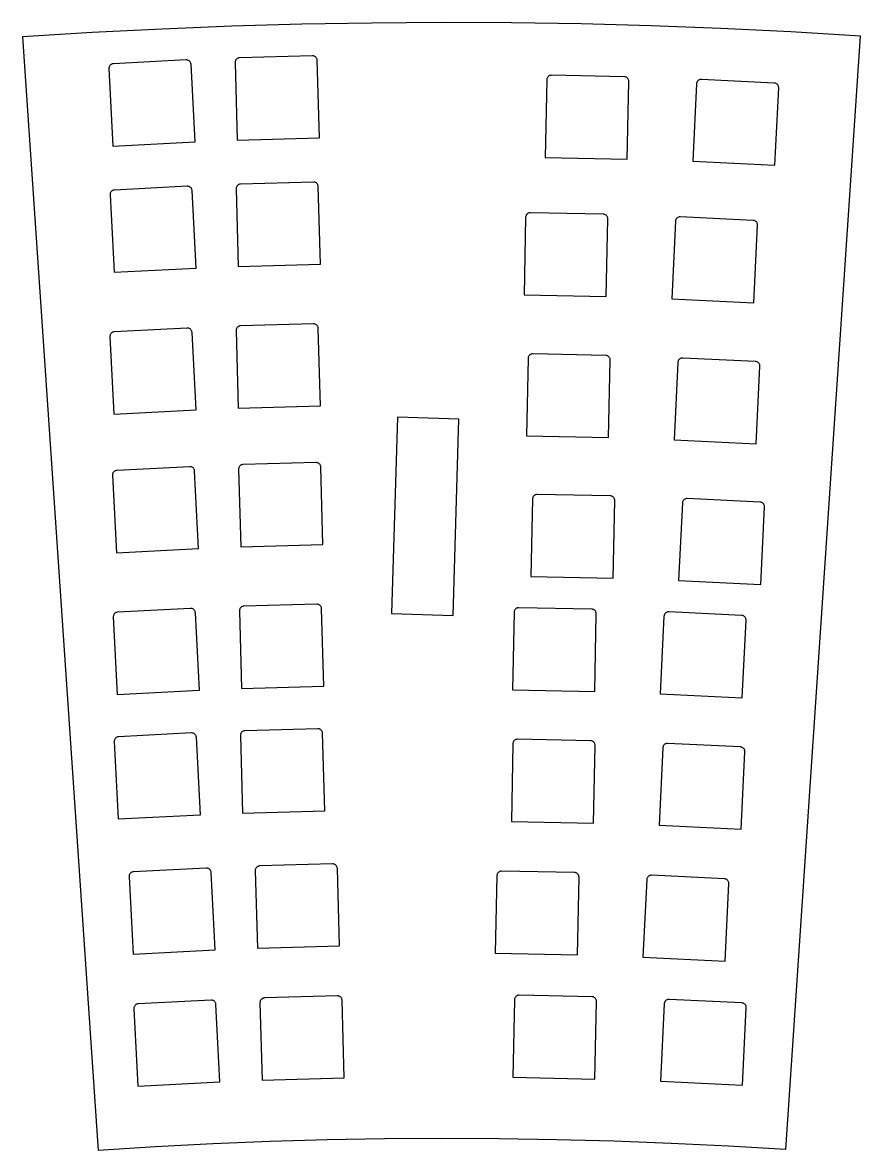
# Model space of a CAD drawing. Extents: x -27280 to 27280, y -16671 to 16671.
# Drawn here: x 19849 to 20338, y -8079 to -7420 of the extents above; entities that cross this region are included whole.
import ezdxf

# ---------------------------------------------------------------- set-up
doc = ezdxf.new("R2010")
doc.units = 0
doc.header["$MEASUREMENT"] = 0
doc.layers.get('0').update_dxf_attribs({"linetype": 'CONTINUOUS'})

msp = doc.modelspace()

# ---------------------------------------------------------------- linework, layer by layer
for p, q in [((19930.4, -7423.46), (19889.65, -7425.55)), ((19971.17, -7421.83), (19930.4, -7423.46)), ((20011.96, -7420.65), (19971.17, -7421.83)), ((20052.77, -7419.93), (20011.96, -7420.65)), ((20093.57, -7419.66), (20052.77, -7419.93)), ((20134.38, -7419.84), (20093.57, -7419.66)), ((20175.18, -7420.48), (20134.38, -7419.84)), ((20215.97, -7421.58), (20175.18, -7420.48)), ((20256.75, -7423.13), (20215.97, -7421.58)), ((20297.51, -7425.13), (20256.75, -7423.13)), ((20338.24, -7427.59), (20297.51, -7425.13)), ((19889.65, -7425.55), (19848.92, -7428.09)), ((19848.92, -7428.09), (19893.12, -8078.52)), ((20294.61, -8078.05), (20338.24, -7427.59)), ((19899.85, -7444.88), (19899.67, -7445.18)), ((19900.07, -7444.61), (19899.85, -7444.88)), ((19900.32, -7444.36), (19900.07, -7444.61)), ((19900.6, -7444.15), (19900.32, -7444.36)), ((19900.91, -7443.98), (19900.6, -7444.15)), ((19901.24, -7443.85), (19900.91, -7443.98)), ((19901.58, -7443.76), (19901.24, -7443.85)), ((19901.93, -7443.72), (19901.58, -7443.76)), ((19944.49, -7441.52), (19901.93, -7443.72)), ((19944.84, -7441.52), (19944.49, -7441.52)), ((19945.19, -7441.57), (19944.84, -7441.52)), ((19945.53, -7441.67), (19945.19, -7441.57)), ((19945.85, -7441.81), (19945.53, -7441.67)), ((19946.15, -7441.99), (19945.85, -7441.81)), ((19946.43, -7442.21), (19946.15, -7441.99)), ((19946.68, -7442.46), (19946.43, -7442.21)), ((19946.89, -7442.74), (19946.68, -7442.46)), ((19947.06, -7443.05), (19946.89, -7442.74)), ((19947.19, -7443.37), (19947.06, -7443.05)), ((19947.27, -7443.72), (19947.19, -7443.37)), ((19947.32, -7444.06), (19947.27, -7443.72)), ((19949.66, -7489.32), (19947.32, -7444.06)), ((19973.04, -7442.69), (19973.03, -7443.04)), ((19973.03, -7443.04), (19974.29, -7488.34)), ((19973.1, -7442.34), (19973.04, -7442.69)), ((19973.21, -7442.01), (19973.1, -7442.34)), ((19973.35, -7441.69), (19973.21, -7442.01)), ((19973.54, -7441.39), (19973.35, -7441.69)), ((19973.77, -7441.12), (19973.54, -7441.39)), ((19974.02, -7440.88), (19973.77, -7441.12)), ((19974.31, -7440.68), (19974.02, -7440.88)), ((19974.62, -7440.51), (19974.31, -7440.68)), ((19974.95, -7440.39), (19974.62, -7440.51)), ((19975.29, -7440.31), (19974.95, -7440.39)), ((19975.64, -7440.28), (19975.29, -7440.31)), ((20018.25, -7439.09), (19975.64, -7440.28)), ((20018.6, -7439.11), (20018.25, -7439.09)), ((20018.95, -7439.17), (20018.6, -7439.11)), ((20019.28, -7439.27), (20018.95, -7439.17)), ((20019.6, -7439.42), (20019.28, -7439.27)), ((20019.9, -7439.6), (20019.6, -7439.42)), ((20020.17, -7439.83), (20019.9, -7439.6)), ((20020.41, -7440.09), (20020.17, -7439.83)), ((20020.61, -7440.37), (20020.41, -7440.09)), ((20020.78, -7440.68), (20020.61, -7440.37)), ((20020.9, -7441.01), (20020.78, -7440.68)), ((20020.98, -7441.36), (20020.9, -7441.01)), ((20021.01, -7441.71), (20020.98, -7441.36)), ((20022.27, -7487), (20021.01, -7441.71)), ((19899.43, -7445.84), (19899.38, -7446.19)), ((19899.38, -7446.19), (19899.38, -7446.54)), ((19899.38, -7446.54), (19901.72, -7491.79)), ((19899.53, -7445.51), (19899.43, -7445.84)), ((19899.67, -7445.18), (19899.53, -7445.51)), ((20155.61, -7451.49), (20155.41, -7451.77)), ((20155.85, -7451.23), (20155.61, -7451.49)), ((20156.12, -7451), (20155.85, -7451.23)), ((20156.42, -7450.81), (20156.12, -7451)), ((20156.73, -7450.66), (20156.42, -7450.81)), ((20157.07, -7450.56), (20156.73, -7450.66)), ((20157.42, -7450.49), (20157.07, -7450.56)), ((20157.77, -7450.48), (20157.42, -7450.49)), ((20200.38, -7451.34), (20157.77, -7450.48)), ((20200.73, -7451.37), (20200.38, -7451.34)), ((20201.07, -7451.45), (20200.73, -7451.37)), ((20201.4, -7451.57), (20201.07, -7451.45)), ((20201.72, -7451.73), (20201.4, -7451.57)), ((20202.01, -7451.93), (20201.72, -7451.73)), ((20155.02, -7453.11), (20154.11, -7498.41)), ((20155.05, -7452.76), (20155.02, -7453.11)), ((20155.13, -7452.42), (20155.05, -7452.76)), ((20155.25, -7452.09), (20155.13, -7452.42)), ((20155.41, -7451.77), (20155.25, -7452.09)), ((20202.27, -7452.17), (20202.01, -7451.93)), ((20202.1, -7499.39), (20203.01, -7454.08)), ((20202.49, -7452.44), (20202.27, -7452.17)), ((20202.68, -7452.73), (20202.49, -7452.44)), ((20202.83, -7453.05), (20202.68, -7452.73)), ((20202.94, -7453.39), (20202.83, -7453.05)), ((20203, -7453.73), (20202.94, -7453.39)), ((20203.01, -7454.08), (20203, -7453.73)), ((20242.55, -7455.45), (20240.34, -7500.7)), ((20242.59, -7455.1), (20242.55, -7455.45)), ((20242.67, -7454.76), (20242.59, -7455.1)), ((20242.8, -7454.43), (20242.67, -7454.76)), ((20242.97, -7454.12), (20242.8, -7454.43)), ((20243.18, -7453.84), (20242.97, -7454.12)), ((20243.42, -7453.59), (20243.18, -7453.84)), ((20243.7, -7453.37), (20243.42, -7453.59)), ((20244, -7453.19), (20243.7, -7453.37)), ((20244.32, -7453.05), (20244, -7453.19)), ((20244.66, -7452.95), (20244.32, -7453.05)), ((20245.01, -7452.9), (20244.66, -7452.95)), ((20245.36, -7452.89), (20245.01, -7452.9)), ((20287.93, -7454.97), (20245.36, -7452.89)), ((20288.28, -7455.01), (20287.93, -7454.97)), ((20288.62, -7455.09), (20288.28, -7455.01)), ((20288.28, -7503.04), (20290.49, -7457.78)), ((20288.95, -7455.22), (20288.62, -7455.09)), ((20289.26, -7455.39), (20288.95, -7455.22)), ((20289.54, -7455.6), (20289.26, -7455.39)), ((20289.79, -7455.85), (20289.54, -7455.6)), ((20290.01, -7456.12), (20289.79, -7455.85)), ((20290.19, -7456.42), (20290.01, -7456.12)), ((20290.33, -7456.74), (20290.19, -7456.42)), ((20290.43, -7457.08), (20290.33, -7456.74)), ((20290.48, -7457.43), (20290.43, -7457.08)), ((20290.49, -7457.78), (20290.48, -7457.43)), ((19901.72, -7491.79), (19949.66, -7489.32)), ((19974.29, -7488.34), (20022.27, -7487)), ((20154.11, -7498.41), (20202.1, -7499.39)), ((20240.34, -7500.7), (20288.28, -7503.04)), ((19901.85, -7517.61), (19901.52, -7517.74)), ((19902.19, -7517.52), (19901.85, -7517.61)), ((19902.54, -7517.48), (19902.19, -7517.52)), ((19945.1, -7515.28), (19902.54, -7517.48)), ((19945.46, -7515.29), (19945.1, -7515.28)), ((19945.8, -7515.34), (19945.46, -7515.29)), ((19946.14, -7515.43), (19945.8, -7515.34)), ((19946.47, -7515.57), (19946.14, -7515.43)), ((19946.77, -7515.75), (19946.47, -7515.57)), ((19947.04, -7515.97), (19946.77, -7515.75)), ((19947.29, -7516.22), (19947.04, -7515.97)), ((19947.5, -7516.5), (19947.29, -7516.22)), ((19947.67, -7516.81), (19947.5, -7516.5)), ((19947.8, -7517.14), (19947.67, -7516.81)), ((19947.89, -7517.48), (19947.8, -7517.14)), ((19947.93, -7517.83), (19947.89, -7517.48)), ((19973.66, -7516.45), (19973.64, -7516.8)), ((19973.64, -7516.8), (19974.9, -7562.1)), ((19973.72, -7516.11), (19973.66, -7516.45)), ((19973.82, -7515.77), (19973.72, -7516.11)), ((19973.97, -7515.45), (19973.82, -7515.77)), ((19974.15, -7515.15), (19973.97, -7515.45)), ((19974.38, -7514.88), (19974.15, -7515.15)), ((19974.64, -7514.64), (19974.38, -7514.88)), ((19974.92, -7514.44), (19974.64, -7514.64)), ((19975.24, -7514.28), (19974.92, -7514.44)), ((19975.57, -7514.15), (19975.24, -7514.28)), ((19975.91, -7514.07), (19975.57, -7514.15)), ((19976.26, -7514.04), (19975.91, -7514.07)), ((20018.86, -7512.86), (19976.26, -7514.04)), ((20019.22, -7512.87), (20018.86, -7512.86)), ((20019.56, -7512.93), (20019.22, -7512.87)), ((20019.9, -7513.03), (20019.56, -7512.93)), ((20020.22, -7513.18), (20019.9, -7513.03)), ((20020.52, -7513.37), (20020.22, -7513.18)), ((20020.79, -7513.59), (20020.52, -7513.37)), ((20021.03, -7513.85), (20020.79, -7513.59)), ((20021.23, -7514.14), (20021.03, -7513.85)), ((20021.39, -7514.45), (20021.23, -7514.14)), ((20021.52, -7514.78), (20021.39, -7514.45)), ((20021.59, -7515.12), (20021.52, -7514.78)), ((20021.63, -7515.47), (20021.59, -7515.12)), ((20022.89, -7560.76), (20021.63, -7515.47)), ((19900, -7519.96), (19899.99, -7520.31)), ((19899.99, -7520.31), (19902.33, -7565.56)), ((19900.05, -7519.61), (19900, -7519.96)), ((19900.14, -7519.27), (19900.05, -7519.61)), ((19900.28, -7518.95), (19900.14, -7519.27)), ((19900.46, -7518.64), (19900.28, -7518.95)), ((19900.68, -7518.37), (19900.46, -7518.64)), ((19900.93, -7518.12), (19900.68, -7518.37)), ((19901.22, -7517.91), (19900.93, -7518.12)), ((19901.52, -7517.74), (19901.22, -7517.91)), ((19950.27, -7563.08), (19947.93, -7517.83)), ((20144.76, -7530.83), (20144.42, -7530.93)), ((20145.1, -7530.76), (20144.76, -7530.83)), ((20145.46, -7530.75), (20145.1, -7530.76)), ((20188.07, -7531.61), (20145.46, -7530.75)), ((20142.71, -7533.38), (20141.79, -7578.68)), ((20142.74, -7533.03), (20142.71, -7533.38)), ((20142.82, -7532.69), (20142.74, -7533.03)), ((20142.94, -7532.36), (20142.82, -7532.69)), ((20143.1, -7532.05), (20142.94, -7532.36)), ((20143.3, -7531.76), (20143.1, -7532.05)), ((20143.54, -7531.5), (20143.3, -7531.76)), ((20143.81, -7531.27), (20143.54, -7531.5)), ((20144.1, -7531.08), (20143.81, -7531.27)), ((20144.42, -7530.93), (20144.1, -7531.08)), ((20188.42, -7531.64), (20188.07, -7531.61)), ((20188.76, -7531.72), (20188.42, -7531.64)), ((20189.09, -7531.84), (20188.76, -7531.72)), ((20189.41, -7532), (20189.09, -7531.84)), ((20189.69, -7532.2), (20189.41, -7532)), ((20189.95, -7532.44), (20189.69, -7532.2)), ((20189.78, -7579.66), (20190.7, -7534.36)), ((20190.18, -7532.71), (20189.95, -7532.44)), ((20190.37, -7533), (20190.18, -7532.71)), ((20190.52, -7533.32), (20190.37, -7533)), ((20190.63, -7533.66), (20190.52, -7533.32)), ((20190.69, -7534), (20190.63, -7533.66)), ((20190.7, -7534.36), (20190.69, -7534)), ((20230.23, -7535.72), (20228.03, -7580.97)), ((20230.27, -7535.37), (20230.23, -7535.72)), ((20230.36, -7535.03), (20230.27, -7535.37)), ((20230.49, -7534.7), (20230.36, -7535.03)), ((20230.66, -7534.39), (20230.49, -7534.7)), ((20230.87, -7534.11), (20230.66, -7534.39)), ((20231.11, -7533.86), (20230.87, -7534.11)), ((20231.39, -7533.64), (20231.11, -7533.86)), ((20231.69, -7533.46), (20231.39, -7533.64)), ((20232.01, -7533.32), (20231.69, -7533.46)), ((20232.35, -7533.22), (20232.01, -7533.32)), ((20232.7, -7533.17), (20232.35, -7533.22)), ((20233.05, -7533.16), (20232.7, -7533.17)), ((20275.62, -7535.24), (20233.05, -7533.16)), ((20275.97, -7535.28), (20275.62, -7535.24)), ((20276.31, -7535.36), (20275.97, -7535.28)), ((20276.64, -7535.49), (20276.31, -7535.36)), ((20276.95, -7535.66), (20276.64, -7535.49)), ((20277.23, -7535.87), (20276.95, -7535.66)), ((20277.48, -7536.12), (20277.23, -7535.87)), ((20277.7, -7536.39), (20277.48, -7536.12)), ((20277.88, -7536.69), (20277.7, -7536.39)), ((20278.02, -7537.02), (20277.88, -7536.69)), ((20278.12, -7537.35), (20278.02, -7537.02)), ((20278.17, -7537.7), (20278.12, -7537.35)), ((20275.97, -7583.31), (20278.18, -7538.05)), ((20278.18, -7538.05), (20278.17, -7537.7)), ((19902.33, -7565.56), (19950.27, -7563.08)), ((19974.9, -7562.1), (20022.89, -7560.76)), ((20141.79, -7578.68), (20189.78, -7579.66)), ((20228.03, -7580.97), (20275.97, -7583.31)), ((20018.82, -7595.69), (19976.21, -7596.88)), ((20019.17, -7595.71), (20018.82, -7595.69)), ((20019.52, -7595.77), (20019.17, -7595.71)), ((20019.85, -7595.87), (20019.52, -7595.77)), ((20020.17, -7596.02), (20019.85, -7595.87)), ((20020.47, -7596.2), (20020.17, -7596.02)), ((20020.74, -7596.43), (20020.47, -7596.2)), ((20020.98, -7596.69), (20020.74, -7596.43)), ((20021.18, -7596.97), (20020.98, -7596.69)), ((19900, -7602.44), (19899.95, -7602.79)), ((19899.95, -7602.79), (19899.95, -7603.14)), ((19899.95, -7603.14), (19902.29, -7648.39)), ((19900.1, -7602.11), (19900, -7602.44)), ((19900.24, -7601.78), (19900.1, -7602.11)), ((19900.42, -7601.48), (19900.24, -7601.78)), ((19900.63, -7601.2), (19900.42, -7601.48)), ((19900.89, -7600.96), (19900.63, -7601.2)), ((19901.17, -7600.75), (19900.89, -7600.96)), ((19901.48, -7600.58), (19901.17, -7600.75)), ((19901.8, -7600.45), (19901.48, -7600.58)), ((19902.14, -7600.36), (19901.8, -7600.45)), ((19902.49, -7600.32), (19902.14, -7600.36)), ((19945.06, -7598.12), (19902.49, -7600.32)), ((19945.41, -7598.12), (19945.06, -7598.12)), ((19945.76, -7598.17), (19945.41, -7598.12)), ((19946.1, -7598.27), (19945.76, -7598.17)), ((19946.42, -7598.41), (19946.1, -7598.27)), ((19946.72, -7598.59), (19946.42, -7598.41)), ((19947, -7598.81), (19946.72, -7598.59)), ((19947.24, -7599.06), (19947, -7598.81)), ((19947.45, -7599.34), (19947.24, -7599.06)), ((19947.62, -7599.65), (19947.45, -7599.34)), ((19947.75, -7599.97), (19947.62, -7599.65)), ((19947.84, -7600.32), (19947.75, -7599.97)), ((19947.88, -7600.66), (19947.84, -7600.32)), ((19950.22, -7645.91), (19947.88, -7600.66)), ((19973.61, -7599.29), (19973.6, -7599.64)), ((19973.6, -7599.64), (19974.86, -7644.93)), ((19973.67, -7598.94), (19973.61, -7599.29)), ((19973.77, -7598.61), (19973.67, -7598.94)), ((19973.92, -7598.29), (19973.77, -7598.61)), ((19974.11, -7597.99), (19973.92, -7598.29)), ((19974.33, -7597.72), (19974.11, -7597.99)), ((19974.59, -7597.48), (19974.33, -7597.72)), ((19974.88, -7597.28), (19974.59, -7597.48)), ((19975.19, -7597.11), (19974.88, -7597.28)), ((19975.52, -7596.99), (19975.19, -7597.11)), ((19975.86, -7596.91), (19975.52, -7596.99)), ((19976.21, -7596.88), (19975.86, -7596.91)), ((20021.35, -7597.28), (20021.18, -7596.97)), ((20021.47, -7597.61), (20021.35, -7597.28)), ((20021.55, -7597.96), (20021.47, -7597.61)), ((20021.58, -7598.31), (20021.55, -7597.96)), ((20022.84, -7643.6), (20021.58, -7598.31)), ((20144.12, -7615.85), (20143.2, -7661.15)), ((20144.15, -7615.5), (20144.12, -7615.85)), ((20144.22, -7615.15), (20144.15, -7615.5)), ((20144.34, -7614.82), (20144.22, -7615.15)), ((20144.5, -7614.51), (20144.34, -7614.82)), ((20144.71, -7614.22), (20144.5, -7614.51)), ((20144.94, -7613.96), (20144.71, -7614.22)), ((20145.21, -7613.74), (20144.94, -7613.96)), ((20145.51, -7613.55), (20145.21, -7613.74)), ((20145.83, -7613.4), (20145.51, -7613.55)), ((20146.16, -7613.29), (20145.83, -7613.4)), ((20146.51, -7613.23), (20146.16, -7613.29)), ((20146.86, -7613.21), (20146.51, -7613.23)), ((20189.47, -7614.08), (20146.86, -7613.21)), ((20189.82, -7614.11), (20189.47, -7614.08)), ((20190.17, -7614.18), (20189.82, -7614.11)), ((20190.5, -7614.3), (20190.17, -7614.18)), ((20190.81, -7614.46), (20190.5, -7614.3)), ((20191.1, -7614.67), (20190.81, -7614.46)), ((20191.36, -7614.9), (20191.1, -7614.67)), ((20191.58, -7615.17), (20191.36, -7614.9)), ((20191.77, -7615.47), (20191.58, -7615.17)), ((20191.92, -7615.79), (20191.77, -7615.47)), ((20192.03, -7616.12), (20191.92, -7615.79)), ((20192.09, -7616.47), (20192.03, -7616.12)), ((20192.11, -7616.82), (20192.09, -7616.47)), ((20232.52, -7616.32), (20232.27, -7616.57)), ((20232.79, -7616.1), (20232.52, -7616.32)), ((20233.09, -7615.92), (20232.79, -7616.1)), ((20233.42, -7615.78), (20233.09, -7615.92)), ((20233.76, -7615.69), (20233.42, -7615.78)), ((20234.1, -7615.63), (20233.76, -7615.69)), ((20234.46, -7615.63), (20234.1, -7615.63)), ((20277.03, -7617.7), (20234.46, -7615.63)), ((20191.19, -7662.12), (20192.11, -7616.82)), ((20231.64, -7618.18), (20229.43, -7663.44)), ((20231.68, -7617.83), (20231.64, -7618.18)), ((20231.76, -7617.49), (20231.68, -7617.83)), ((20231.89, -7617.17), (20231.76, -7617.49)), ((20232.06, -7616.86), (20231.89, -7617.17)), ((20232.27, -7616.57), (20232.06, -7616.86)), ((20277.38, -7617.74), (20277.03, -7617.7)), ((20277.72, -7617.83), (20277.38, -7617.74)), ((20277.38, -7665.78), (20279.58, -7620.52)), ((20278.04, -7617.96), (20277.72, -7617.83)), ((20278.35, -7618.13), (20278.04, -7617.96)), ((20278.63, -7618.34), (20278.35, -7618.13)), ((20278.89, -7618.58), (20278.63, -7618.34)), ((20279.11, -7618.86), (20278.89, -7618.58)), ((20279.29, -7619.16), (20279.11, -7618.86)), ((20279.43, -7619.48), (20279.29, -7619.16)), ((20279.52, -7619.82), (20279.43, -7619.48)), ((20279.58, -7620.17), (20279.52, -7619.82)), ((20279.58, -7620.52), (20279.58, -7620.17)), ((19902.29, -7648.39), (19950.22, -7645.91)), ((19974.86, -7644.93), (20022.84, -7643.6)), ((20067.79, -7650.16), (20064.31, -7764.88)), ((20103.77, -7651.25), (20067.79, -7650.16)), ((20100.3, -7765.97), (20103.77, -7651.25)), ((20143.2, -7661.15), (20191.19, -7662.12)), ((20229.43, -7663.44), (20277.38, -7665.78)), ((19902.13, -7682.2), (19901.91, -7682.48)), ((19902.38, -7681.96), (19902.13, -7682.2)), ((19902.66, -7681.75), (19902.38, -7681.96)), ((19902.97, -7681.58), (19902.66, -7681.75)), ((19903.29, -7681.45), (19902.97, -7681.58)), ((19903.63, -7681.36), (19903.29, -7681.45)), ((19903.98, -7681.32), (19903.63, -7681.36)), ((19946.55, -7679.12), (19903.98, -7681.32)), ((19946.9, -7679.12), (19946.55, -7679.12)), ((19947.25, -7679.17), (19946.9, -7679.12)), ((19947.59, -7679.27), (19947.25, -7679.17)), ((19947.91, -7679.41), (19947.59, -7679.27)), ((19948.21, -7679.59), (19947.91, -7679.41)), ((19948.49, -7679.81), (19948.21, -7679.59)), ((19948.73, -7680.06), (19948.49, -7679.81)), ((19948.94, -7680.34), (19948.73, -7680.06)), ((19949.12, -7680.65), (19948.94, -7680.34)), ((19949.25, -7680.97), (19949.12, -7680.65)), ((19949.33, -7681.31), (19949.25, -7680.97)), ((19949.37, -7681.66), (19949.33, -7681.31)), ((19951.71, -7726.91), (19949.37, -7681.66)), ((19975.1, -7680.29), (19975.09, -7680.64)), ((19975.09, -7680.64), (19976.35, -7725.93)), ((19975.16, -7679.94), (19975.1, -7680.29)), ((19975.26, -7679.61), (19975.16, -7679.94)), ((19975.41, -7679.29), (19975.26, -7679.61)), ((19975.6, -7678.99), (19975.41, -7679.29)), ((19975.82, -7678.72), (19975.6, -7678.99)), ((19976.08, -7678.48), (19975.82, -7678.72)), ((19976.37, -7678.28), (19976.08, -7678.48)), ((19976.68, -7678.11), (19976.37, -7678.28)), ((19977.01, -7677.99), (19976.68, -7678.11)), ((19977.35, -7677.91), (19977.01, -7677.99)), ((19977.7, -7677.88), (19977.35, -7677.91)), ((20020.31, -7676.69), (19977.7, -7677.88)), ((20020.66, -7676.71), (20020.31, -7676.69)), ((20021.01, -7676.77), (20020.66, -7676.71)), ((20021.34, -7676.87), (20021.01, -7676.77)), ((20021.66, -7677.02), (20021.34, -7676.87)), ((20021.96, -7677.2), (20021.66, -7677.02)), ((20022.23, -7677.43), (20021.96, -7677.2)), ((20022.47, -7677.69), (20022.23, -7677.43)), ((20022.67, -7677.97), (20022.47, -7677.69)), ((20022.84, -7678.28), (20022.67, -7677.97)), ((20022.96, -7678.61), (20022.84, -7678.28)), ((20023.04, -7678.96), (20022.96, -7678.61)), ((20023.07, -7679.31), (20023.04, -7678.96)), ((20024.33, -7724.6), (20023.07, -7679.31)), ((19901.49, -7683.44), (19901.44, -7683.79)), ((19901.44, -7683.79), (19901.44, -7684.14)), ((19901.44, -7684.14), (19903.78, -7729.39)), ((19901.59, -7683.11), (19901.49, -7683.44)), ((19901.73, -7682.78), (19901.59, -7683.11)), ((19901.91, -7682.48), (19901.73, -7682.78)), ((20148.45, -7695.49), (20148.13, -7695.64)), ((20148.78, -7695.39), (20148.45, -7695.49)), ((20149.13, -7695.32), (20148.78, -7695.39)), ((20149.48, -7695.31), (20149.13, -7695.32)), ((20192.09, -7696.17), (20149.48, -7695.31)), ((20146.74, -7697.94), (20145.82, -7743.24)), ((20146.77, -7697.59), (20146.74, -7697.94)), ((20146.84, -7697.25), (20146.77, -7697.59)), ((20146.96, -7696.92), (20146.84, -7697.25)), ((20147.13, -7696.61), (20146.96, -7696.92)), ((20147.33, -7696.32), (20147.13, -7696.61)), ((20147.56, -7696.06), (20147.33, -7696.32)), ((20147.83, -7695.83), (20147.56, -7696.06)), ((20148.13, -7695.64), (20147.83, -7695.83)), ((20192.45, -7696.2), (20192.09, -7696.17)), ((20192.79, -7696.28), (20192.45, -7696.2)), ((20193.12, -7696.4), (20192.79, -7696.28)), ((20193.43, -7696.56), (20193.12, -7696.4)), ((20193.72, -7696.76), (20193.43, -7696.56)), ((20193.98, -7697), (20193.72, -7696.76)), ((20193.81, -7744.22), (20194.73, -7698.92)), ((20194.21, -7697.27), (20193.98, -7697)), ((20194.4, -7697.56), (20194.21, -7697.27)), ((20194.55, -7697.88), (20194.4, -7697.56)), ((20194.65, -7698.22), (20194.55, -7697.88)), ((20194.71, -7698.56), (20194.65, -7698.22)), ((20194.73, -7698.92), (20194.71, -7698.56)), ((20234.26, -7700.28), (20232.06, -7745.54)), ((20234.3, -7699.93), (20234.26, -7700.28)), ((20234.39, -7699.59), (20234.3, -7699.93)), ((20234.51, -7699.26), (20234.39, -7699.59)), ((20234.69, -7698.95), (20234.51, -7699.26)), ((20234.9, -7698.67), (20234.69, -7698.95)), ((20235.14, -7698.42), (20234.9, -7698.67)), ((20235.42, -7698.2), (20235.14, -7698.42)), ((20235.72, -7698.02), (20235.42, -7698.2)), ((20236.04, -7697.88), (20235.72, -7698.02)), ((20236.38, -7697.78), (20236.04, -7697.88)), ((20236.73, -7697.73), (20236.38, -7697.78)), ((20237.08, -7697.72), (20236.73, -7697.73)), ((20279.65, -7699.8), (20237.08, -7697.72)), ((20280, -7699.84), (20279.65, -7699.8)), ((20280.34, -7699.92), (20280, -7699.84)), ((20280.67, -7700.05), (20280.34, -7699.92)), ((20280.97, -7700.22), (20280.67, -7700.05)), ((20281.26, -7700.43), (20280.97, -7700.22)), ((20281.51, -7700.68), (20281.26, -7700.43)), ((20281.73, -7700.95), (20281.51, -7700.68)), ((20281.91, -7701.25), (20281.73, -7700.95)), ((20282.05, -7701.58), (20281.91, -7701.25)), ((20282.15, -7701.91), (20282.05, -7701.58)), ((20282.2, -7702.26), (20282.15, -7701.91)), ((20280, -7747.87), (20282.2, -7702.61)), ((20282.2, -7702.61), (20282.2, -7702.26)), ((19903.78, -7729.39), (19951.71, -7726.91)), ((19976.35, -7725.93), (20024.33, -7724.6)), ((20145.82, -7743.24), (20193.81, -7744.22)), ((20232.06, -7745.54), (20280, -7747.87)), ((19976.53, -7761.23), (19976.27, -7761.47)), ((19976.82, -7761.02), (19976.53, -7761.23)), ((19977.13, -7760.86), (19976.82, -7761.02)), ((19977.46, -7760.74), (19977.13, -7760.86)), ((19977.8, -7760.66), (19977.46, -7760.74)), ((19978.15, -7760.63), (19977.8, -7760.66)), ((20020.76, -7759.44), (19978.15, -7760.63)), ((20021.11, -7759.45), (20020.76, -7759.44)), ((20021.46, -7759.51), (20021.11, -7759.45)), ((20021.79, -7759.62), (20021.46, -7759.51)), ((20022.11, -7759.76), (20021.79, -7759.62)), ((20022.41, -7759.95), (20022.11, -7759.76)), ((20022.68, -7760.18), (20022.41, -7759.95)), ((20022.92, -7760.43), (20022.68, -7760.18)), ((20023.12, -7760.72), (20022.92, -7760.43)), ((20023.29, -7761.03), (20023.12, -7760.72)), ((20023.41, -7761.36), (20023.29, -7761.03)), ((20023.49, -7761.7), (20023.41, -7761.36)), ((19901.94, -7766.19), (19901.89, -7766.54)), ((19901.89, -7766.54), (19901.89, -7766.89)), ((19901.89, -7766.89), (19904.23, -7812.14)), ((19902.04, -7765.85), (19901.94, -7766.19)), ((19902.18, -7765.53), (19902.04, -7765.85)), ((19902.36, -7765.23), (19902.18, -7765.53)), ((19902.58, -7764.95), (19902.36, -7765.23)), ((19902.83, -7764.71), (19902.58, -7764.95)), ((19903.11, -7764.5), (19902.83, -7764.71)), ((19903.42, -7764.33), (19903.11, -7764.5)), ((19903.74, -7764.2), (19903.42, -7764.33)), ((19904.09, -7764.11), (19903.74, -7764.2)), ((19904.43, -7764.07), (19904.09, -7764.11)), ((19947, -7761.87), (19904.43, -7764.07)), ((19947.35, -7761.87), (19947, -7761.87)), ((19947.7, -7761.92), (19947.35, -7761.87)), ((19948.04, -7762.02), (19947.7, -7761.92)), ((19948.36, -7762.16), (19948.04, -7762.02)), ((19948.66, -7762.34), (19948.36, -7762.16)), ((19948.94, -7762.55), (19948.66, -7762.34)), ((19949.18, -7762.81), (19948.94, -7762.55)), ((19949.39, -7763.09), (19949.18, -7762.81)), ((19949.57, -7763.4), (19949.39, -7763.09)), ((19949.7, -7763.72), (19949.57, -7763.4)), ((19949.78, -7764.06), (19949.7, -7763.72)), ((19949.82, -7764.41), (19949.78, -7764.06)), ((19952.16, -7809.66), (19949.82, -7764.41)), ((19975.55, -7763.04), (19975.54, -7763.39)), ((19975.54, -7763.39), (19976.8, -7808.68)), ((19975.61, -7762.69), (19975.55, -7763.04)), ((19975.72, -7762.36), (19975.61, -7762.69)), ((19975.86, -7762.04), (19975.72, -7762.36)), ((19976.05, -7761.74), (19975.86, -7762.04)), ((19976.27, -7761.47), (19976.05, -7761.74)), ((20023.52, -7762.06), (20023.49, -7761.7)), ((20024.78, -7807.35), (20023.52, -7762.06)), ((20064.31, -7764.88), (20100.3, -7765.97)), ((20135.99, -7764.14), (20135.07, -7809.44)), ((20136.02, -7763.79), (20135.99, -7764.14)), ((20136.09, -7763.45), (20136.02, -7763.79)), ((20136.21, -7763.12), (20136.09, -7763.45)), ((20136.37, -7762.8), (20136.21, -7763.12)), ((20136.58, -7762.51), (20136.37, -7762.8)), ((20136.81, -7762.25), (20136.58, -7762.51)), ((20137.08, -7762.03), (20136.81, -7762.25)), ((20137.38, -7761.84), (20137.08, -7762.03)), ((20137.7, -7761.69), (20137.38, -7761.84)), ((20138.03, -7761.58), (20137.7, -7761.69)), ((20138.38, -7761.52), (20138.03, -7761.58)), ((20138.73, -7761.51), (20138.38, -7761.52)), ((20181.34, -7762.37), (20138.73, -7761.51)), ((20181.69, -7762.4), (20181.34, -7762.37)), ((20182.04, -7762.48), (20181.69, -7762.4)), ((20182.37, -7762.6), (20182.04, -7762.48)), ((20182.68, -7762.76), (20182.37, -7762.6)), ((20182.97, -7762.96), (20182.68, -7762.76)), ((20183.23, -7763.2), (20182.97, -7762.96)), ((20183.06, -7810.41), (20183.98, -7765.11)), ((20183.45, -7763.46), (20183.23, -7763.2)), ((20183.64, -7763.76), (20183.45, -7763.46)), ((20183.79, -7764.08), (20183.64, -7763.76)), ((20183.9, -7764.42), (20183.79, -7764.08)), ((20183.96, -7764.76), (20183.9, -7764.42)), ((20183.98, -7765.11), (20183.96, -7764.76)), ((20223.51, -7766.48), (20221.3, -7811.73)), ((20223.55, -7766.13), (20223.51, -7766.48)), ((20223.63, -7765.78), (20223.55, -7766.13)), ((20223.76, -7765.46), (20223.63, -7765.78)), ((20223.93, -7765.15), (20223.76, -7765.46)), ((20224.14, -7764.87), (20223.93, -7765.15)), ((20224.39, -7764.61), (20224.14, -7764.87)), ((20224.66, -7764.4), (20224.39, -7764.61)), ((20224.96, -7764.21), (20224.66, -7764.4)), ((20225.29, -7764.07), (20224.96, -7764.21)), ((20225.63, -7763.98), (20225.29, -7764.07)), ((20225.97, -7763.93), (20225.63, -7763.98)), ((20226.32, -7763.92), (20225.97, -7763.93)), ((20268.9, -7765.99), (20226.32, -7763.92)), ((20269.25, -7766.03), (20268.9, -7765.99)), ((20269.59, -7766.12), (20269.25, -7766.03)), ((20269.91, -7766.25), (20269.59, -7766.12)), ((20270.22, -7766.42), (20269.91, -7766.25)), ((20270.5, -7766.63), (20270.22, -7766.42)), ((20270.76, -7766.87), (20270.5, -7766.63)), ((20270.98, -7767.15), (20270.76, -7766.87)), ((20271.16, -7767.45), (20270.98, -7767.15)), ((20271.3, -7767.77), (20271.16, -7767.45)), ((20271.39, -7768.11), (20271.3, -7767.77)), ((20269.25, -7814.07), (20271.45, -7768.81)), ((20271.45, -7768.46), (20271.39, -7768.11)), ((20271.45, -7768.81), (20271.45, -7768.46)), ((19976.8, -7808.68), (20024.78, -7807.35)), ((19904.23, -7812.14), (19952.16, -7809.66)), ((20135.07, -7809.44), (20183.06, -7810.41)), ((20221.3, -7811.73), (20269.25, -7814.07)), ((19977.41, -7833.78), (19977.13, -7833.99)), ((19977.72, -7833.62), (19977.41, -7833.78)), ((19978.05, -7833.5), (19977.72, -7833.62)), ((19978.4, -7833.42), (19978.05, -7833.5)), ((19978.75, -7833.39), (19978.4, -7833.42)), ((20021.35, -7832.2), (19978.75, -7833.39)), ((20021.7, -7832.21), (20021.35, -7832.2)), ((20022.05, -7832.27), (20021.7, -7832.21)), ((20022.39, -7832.38), (20022.05, -7832.27)), ((20022.71, -7832.52), (20022.39, -7832.38)), ((20023, -7832.71), (20022.71, -7832.52)), ((20023.27, -7832.94), (20023, -7832.71)), ((20023.51, -7833.19), (20023.27, -7832.94)), ((20023.72, -7833.48), (20023.51, -7833.19)), ((20023.88, -7833.79), (20023.72, -7833.48)), ((20024, -7834.12), (20023.88, -7833.79)), ((19902.49, -7839.3), (19902.48, -7839.65)), ((19902.48, -7839.65), (19904.82, -7884.9)), ((19902.54, -7838.95), (19902.49, -7839.3)), ((19902.63, -7838.61), (19902.54, -7838.95)), ((19902.77, -7838.29), (19902.63, -7838.61)), ((19902.95, -7837.99), (19902.77, -7838.29)), ((19903.17, -7837.71), (19902.95, -7837.99)), ((19903.42, -7837.47), (19903.17, -7837.71)), ((19903.7, -7837.26), (19903.42, -7837.47)), ((19904.01, -7837.08), (19903.7, -7837.26)), ((19904.34, -7836.95), (19904.01, -7837.08)), ((19904.68, -7836.87), (19904.34, -7836.95)), ((19905.03, -7836.83), (19904.68, -7836.87)), ((19947.59, -7834.63), (19905.03, -7836.83)), ((19947.94, -7834.63), (19947.59, -7834.63)), ((19948.29, -7834.68), (19947.94, -7834.63)), ((19948.63, -7834.78), (19948.29, -7834.68)), ((19948.95, -7834.92), (19948.63, -7834.78)), ((19949.26, -7835.1), (19948.95, -7834.92)), ((19949.53, -7835.31), (19949.26, -7835.1)), ((19949.78, -7835.57), (19949.53, -7835.31)), ((19949.99, -7835.85), (19949.78, -7835.57)), ((19950.16, -7836.15), (19949.99, -7835.85)), ((19950.29, -7836.48), (19950.16, -7836.15)), ((19950.38, -7836.82), (19950.29, -7836.48)), ((19950.42, -7837.17), (19950.38, -7836.82)), ((19952.76, -7882.42), (19950.42, -7837.17)), ((19976.15, -7835.8), (19976.13, -7836.15)), ((19976.13, -7836.15), (19977.39, -7881.44)), ((19976.21, -7835.45), (19976.15, -7835.8)), ((19976.31, -7835.11), (19976.21, -7835.45)), ((19976.46, -7834.79), (19976.31, -7835.11)), ((19976.64, -7834.5), (19976.46, -7834.79)), ((19976.87, -7834.23), (19976.64, -7834.5)), ((19977.13, -7833.99), (19976.87, -7834.23)), ((20024.08, -7834.46), (20024, -7834.12)), ((20024.11, -7834.81), (20024.08, -7834.46)), ((20025.37, -7880.11), (20024.11, -7834.81)), ((20135.39, -7840.28), (20135.32, -7840.63)), ((20135.51, -7839.95), (20135.39, -7840.28)), ((20135.68, -7839.64), (20135.51, -7839.95)), ((20135.88, -7839.35), (20135.68, -7839.64)), ((20136.11, -7839.09), (20135.88, -7839.35)), ((20136.38, -7838.87), (20136.11, -7839.09)), ((20136.68, -7838.68), (20136.38, -7838.87)), ((20137, -7838.53), (20136.68, -7838.68)), ((20137.33, -7838.42), (20137, -7838.53)), ((20137.68, -7838.36), (20137.33, -7838.42)), ((20138.03, -7838.34), (20137.68, -7838.36)), ((20180.64, -7839.21), (20138.03, -7838.34)), ((20180.99, -7839.24), (20180.64, -7839.21)), ((20181.34, -7839.31), (20180.99, -7839.24)), ((20181.67, -7839.43), (20181.34, -7839.31)), ((20181.98, -7839.6), (20181.67, -7839.43)), ((20182.27, -7839.8), (20181.98, -7839.6)), ((20182.53, -7840.03), (20182.27, -7839.8)), ((20182.76, -7840.3), (20182.53, -7840.03)), ((20182.95, -7840.6), (20182.76, -7840.3)), ((20135.29, -7840.98), (20134.37, -7886.28)), ((20135.32, -7840.63), (20135.29, -7840.98)), ((20182.36, -7887.25), (20183.28, -7841.95)), ((20183.09, -7840.92), (20182.95, -7840.6)), ((20183.2, -7841.25), (20183.09, -7840.92)), ((20183.26, -7841.6), (20183.2, -7841.25)), ((20183.28, -7841.95), (20183.26, -7841.6)), ((20222.81, -7843.31), (20220.61, -7888.57)), ((20222.85, -7842.96), (20222.81, -7843.31)), ((20222.94, -7842.62), (20222.85, -7842.96)), ((20223.06, -7842.3), (20222.94, -7842.62)), ((20223.24, -7841.99), (20223.06, -7842.3)), ((20223.44, -7841.71), (20223.24, -7841.99)), ((20223.69, -7841.45), (20223.44, -7841.71)), ((20223.96, -7841.23), (20223.69, -7841.45)), ((20224.27, -7841.05), (20223.96, -7841.23)), ((20224.59, -7840.91), (20224.27, -7841.05)), ((20224.93, -7840.82), (20224.59, -7840.91)), ((20225.27, -7840.76), (20224.93, -7840.82)), ((20225.63, -7840.76), (20225.27, -7840.76)), ((20268.2, -7842.83), (20225.63, -7840.76)), ((20268.55, -7842.87), (20268.2, -7842.83)), ((20268.89, -7842.96), (20268.55, -7842.87)), ((20268.55, -7890.91), (20270.75, -7845.65)), ((20269.22, -7843.09), (20268.89, -7842.96)), ((20269.52, -7843.26), (20269.22, -7843.09)), ((20269.81, -7843.47), (20269.52, -7843.26)), ((20270.06, -7843.71), (20269.81, -7843.47)), ((20270.28, -7843.99), (20270.06, -7843.71)), ((20270.46, -7844.29), (20270.28, -7843.99)), ((20270.6, -7844.61), (20270.46, -7844.29)), ((20270.7, -7844.95), (20270.6, -7844.61)), ((20270.75, -7845.3), (20270.7, -7844.95)), ((20270.75, -7845.65), (20270.75, -7845.3)), ((19904.82, -7884.9), (19952.76, -7882.42)), ((19977.39, -7881.44), (20025.37, -7880.11)), ((20134.37, -7886.28), (20182.36, -7887.25)), ((20220.61, -7888.57), (20268.55, -7890.91)), ((19985.76, -7912.95), (19985.5, -7913.19)), ((19986.05, -7912.75), (19985.76, -7912.95)), ((19986.36, -7912.59), (19986.05, -7912.75)), ((19986.69, -7912.46), (19986.36, -7912.59)), ((19987.03, -7912.38), (19986.69, -7912.46)), ((19987.38, -7912.35), (19987.03, -7912.38)), ((20029.99, -7911.17), (19987.38, -7912.35)), ((20030.34, -7911.18), (20029.99, -7911.17)), ((20030.69, -7911.24), (20030.34, -7911.18)), ((20031.02, -7911.34), (20030.69, -7911.24)), ((20031.34, -7911.49), (20031.02, -7911.34)), ((20031.64, -7911.68), (20031.34, -7911.49)), ((20031.91, -7911.9), (20031.64, -7911.68)), ((20032.15, -7912.16), (20031.91, -7911.9)), ((20032.35, -7912.45), (20032.15, -7912.16)), ((20032.52, -7912.76), (20032.35, -7912.45)), ((20032.64, -7913.09), (20032.52, -7912.76)), ((19911.17, -7917.92), (19911.12, -7918.27)), ((19911.12, -7918.27), (19911.12, -7918.62)), ((19911.12, -7918.62), (19913.46, -7963.87)), ((19911.27, -7917.58), (19911.17, -7917.92)), ((19911.41, -7917.26), (19911.27, -7917.58)), ((19911.59, -7916.95), (19911.41, -7917.26)), ((19911.81, -7916.68), (19911.59, -7916.95)), ((19912.06, -7916.43), (19911.81, -7916.68)), ((19912.34, -7916.22), (19912.06, -7916.43)), ((19912.65, -7916.05), (19912.34, -7916.22)), ((19912.97, -7915.92), (19912.65, -7916.05)), ((19913.31, -7915.83), (19912.97, -7915.92)), ((19913.66, -7915.79), (19913.31, -7915.83)), ((19956.23, -7913.59), (19913.66, -7915.79)), ((19956.58, -7913.6), (19956.23, -7913.59)), ((19956.93, -7913.65), (19956.58, -7913.6)), ((19957.27, -7913.74), (19956.93, -7913.65)), ((19957.59, -7913.88), (19957.27, -7913.74)), ((19957.89, -7914.06), (19957.59, -7913.88)), ((19958.17, -7914.28), (19957.89, -7914.06)), ((19958.41, -7914.53), (19958.17, -7914.28)), ((19958.62, -7914.81), (19958.41, -7914.53)), ((19958.8, -7915.12), (19958.62, -7914.81)), ((19958.93, -7915.45), (19958.8, -7915.12)), ((19959.01, -7915.79), (19958.93, -7915.45)), ((19959.05, -7916.14), (19959.01, -7915.79)), ((19961.39, -7961.39), (19959.05, -7916.14)), ((19984.78, -7914.76), (19984.77, -7915.12)), ((19984.77, -7915.12), (19986.03, -7960.41)), ((19984.84, -7914.42), (19984.78, -7914.76)), ((19984.95, -7914.08), (19984.84, -7914.42)), ((19985.09, -7913.76), (19984.95, -7914.08)), ((19985.28, -7913.46), (19985.09, -7913.76)), ((19985.5, -7913.19), (19985.28, -7913.46)), ((20032.72, -7913.43), (20032.64, -7913.09)), ((20032.75, -7913.78), (20032.72, -7913.43)), ((20034.01, -7959.07), (20032.75, -7913.78)), ((20125.89, -7917.99), (20124.98, -7963.29)), ((20125.92, -7917.64), (20125.89, -7917.99)), ((20126, -7917.3), (20125.92, -7917.64)), ((20126.12, -7916.97), (20126, -7917.3)), ((20126.28, -7916.65), (20126.12, -7916.97)), ((20126.48, -7916.37), (20126.28, -7916.65)), ((20126.72, -7916.11), (20126.48, -7916.37)), ((20126.99, -7915.88), (20126.72, -7916.11)), ((20127.29, -7915.69), (20126.99, -7915.88)), ((20127.6, -7915.54), (20127.29, -7915.69)), ((20127.94, -7915.43), (20127.6, -7915.54)), ((20128.29, -7915.37), (20127.94, -7915.43)), ((20128.64, -7915.36), (20128.29, -7915.37)), ((20171.25, -7916.22), (20128.64, -7915.36)), ((20171.6, -7916.25), (20171.25, -7916.22)), ((20171.94, -7916.33), (20171.6, -7916.25)), ((20172.28, -7916.45), (20171.94, -7916.33)), ((20172.59, -7916.61), (20172.28, -7916.45)), ((20172.88, -7916.81), (20172.59, -7916.61)), ((20173.14, -7917.05), (20172.88, -7916.81)), ((20172.97, -7964.26), (20173.88, -7918.96)), ((20173.36, -7917.32), (20173.14, -7917.05)), ((20173.55, -7917.61), (20173.36, -7917.32)), ((20173.7, -7917.93), (20173.55, -7917.61)), ((20173.81, -7918.27), (20173.7, -7917.93)), ((20173.87, -7918.61), (20173.81, -7918.27)), ((20173.88, -7918.96), (20173.87, -7918.61)), ((20213.67, -7919.31), (20213.54, -7919.64)), ((20213.84, -7919), (20213.67, -7919.31)), ((20214.05, -7918.72), (20213.84, -7919)), ((20214.3, -7918.47), (20214.05, -7918.72)), ((20214.57, -7918.25), (20214.3, -7918.47)), ((20214.87, -7918.07), (20214.57, -7918.25)), ((20215.19, -7917.93), (20214.87, -7918.07)), ((20215.53, -7917.83), (20215.19, -7917.93)), ((20215.88, -7917.78), (20215.53, -7917.83)), ((20216.23, -7917.77), (20215.88, -7917.78)), ((20258.8, -7919.84), (20216.23, -7917.77)), ((20213.42, -7920.33), (20211.21, -7965.58)), ((20213.46, -7919.98), (20213.42, -7920.33)), ((20213.54, -7919.64), (20213.46, -7919.98)), ((20259.15, -7919.88), (20258.8, -7919.84)), ((20259.49, -7919.97), (20259.15, -7919.88)), ((20259.15, -7967.92), (20261.36, -7922.66)), ((20259.82, -7920.1), (20259.49, -7919.97)), ((20260.13, -7920.27), (20259.82, -7920.1)), ((20260.41, -7920.48), (20260.13, -7920.27)), ((20260.66, -7920.72), (20260.41, -7920.48)), ((20260.88, -7921), (20260.66, -7920.72)), ((20261.06, -7921.3), (20260.88, -7921)), ((20261.2, -7921.62), (20261.06, -7921.3)), ((20261.3, -7921.96), (20261.2, -7921.62)), ((20261.35, -7922.31), (20261.3, -7921.96)), ((20261.36, -7922.66), (20261.35, -7922.31)), ((19986.03, -7960.41), (20034.01, -7959.07)), ((19913.46, -7963.87), (19961.39, -7961.39)), ((20124.98, -7963.29), (20172.97, -7964.26)), ((20211.21, -7965.58), (20259.15, -7967.92)), ((19959.04, -7990.7), (19916.47, -7992.9)), ((19959.39, -7990.7), (19959.04, -7990.7)), ((19959.74, -7990.75), (19959.39, -7990.7)), ((19960.08, -7990.85), (19959.74, -7990.75)), ((19960.4, -7990.99), (19960.08, -7990.85)), ((19960.7, -7991.17), (19960.4, -7990.99)), ((19960.98, -7991.38), (19960.7, -7991.17)), ((19961.22, -7991.64), (19960.98, -7991.38)), ((19961.43, -7991.92), (19961.22, -7991.64)), ((19961.6, -7992.23), (19961.43, -7991.92)), ((19987.59, -7991.87), (19987.58, -7992.22)), ((19987.65, -7991.52), (19987.59, -7991.87)), ((19987.75, -7991.19), (19987.65, -7991.52)), ((19987.9, -7990.87), (19987.75, -7991.19)), ((19988.09, -7990.57), (19987.9, -7990.87)), ((19988.31, -7990.3), (19988.09, -7990.57)), ((19988.57, -7990.06), (19988.31, -7990.3)), ((19988.86, -7989.85), (19988.57, -7990.06)), ((19989.17, -7989.69), (19988.86, -7989.85)), ((19989.5, -7989.57), (19989.17, -7989.69)), ((19989.84, -7989.49), (19989.5, -7989.57)), ((19990.19, -7989.46), (19989.84, -7989.49)), ((20032.8, -7988.27), (19990.19, -7989.46)), ((20033.15, -7988.29), (20032.8, -7988.27)), ((20033.5, -7988.34), (20033.15, -7988.29)), ((20033.83, -7988.45), (20033.5, -7988.34)), ((20034.15, -7988.59), (20033.83, -7988.45)), ((20034.45, -7988.78), (20034.15, -7988.59)), ((20034.72, -7989.01), (20034.45, -7988.78)), ((20034.96, -7989.26), (20034.72, -7989.01)), ((20035.16, -7989.55), (20034.96, -7989.26)), ((20035.33, -7989.86), (20035.16, -7989.55)), ((20035.45, -7990.19), (20035.33, -7989.86)), ((20035.53, -7990.54), (20035.45, -7990.19)), ((20035.56, -7990.89), (20035.53, -7990.54)), ((20036.82, -8036.18), (20035.56, -7990.89)), ((20136.13, -7990.51), (20135.21, -8035.81)), ((20136.16, -7990.16), (20136.13, -7990.51)), ((20136.24, -7989.82), (20136.16, -7990.16)), ((20136.36, -7989.49), (20136.24, -7989.82)), ((20136.52, -7989.17), (20136.36, -7989.49)), ((20136.72, -7988.89), (20136.52, -7989.17)), ((20136.96, -7988.63), (20136.72, -7988.89)), ((20137.23, -7988.4), (20136.96, -7988.63)), ((20137.52, -7988.21), (20137.23, -7988.4)), ((20137.84, -7988.06), (20137.52, -7988.21)), ((20138.18, -7987.96), (20137.84, -7988.06)), ((20138.53, -7987.89), (20138.18, -7987.96)), ((20138.88, -7987.88), (20138.53, -7987.89)), ((20181.49, -7988.74), (20138.88, -7987.88)), ((20181.84, -7988.77), (20181.49, -7988.74)), ((20182.18, -7988.85), (20181.84, -7988.77)), ((20182.51, -7988.97), (20182.18, -7988.85)), ((20182.83, -7989.13), (20182.51, -7988.97)), ((20183.11, -7989.33), (20182.83, -7989.13)), ((20183.37, -7989.57), (20183.11, -7989.33)), ((20183.2, -8036.79), (20184.12, -7991.48)), ((20183.6, -7989.84), (20183.37, -7989.57)), ((20183.79, -7990.13), (20183.6, -7989.84)), ((20183.94, -7990.45), (20183.79, -7990.13)), ((20184.05, -7990.79), (20183.94, -7990.45)), ((20184.11, -7991.13), (20184.05, -7990.79)), ((20184.12, -7991.48), (20184.11, -7991.13)), ((20223.91, -7991.83), (20223.78, -7992.16)), ((20224.08, -7991.52), (20223.91, -7991.83)), ((20224.29, -7991.24), (20224.08, -7991.52)), ((20224.53, -7990.99), (20224.29, -7991.24)), ((20224.81, -7990.77), (20224.53, -7990.99)), ((20225.11, -7990.59), (20224.81, -7990.77)), ((20225.43, -7990.45), (20225.11, -7990.59)), ((20225.77, -7990.35), (20225.43, -7990.45)), ((20226.12, -7990.3), (20225.77, -7990.35)), ((20226.47, -7990.29), (20226.12, -7990.3)), ((20269.04, -7992.37), (20226.47, -7990.29)), ((19913.98, -7995.02), (19913.93, -7995.37)), ((19913.93, -7995.37), (19913.93, -7995.72)), ((19913.93, -7995.72), (19916.27, -8040.97)), ((19914.08, -7994.68), (19913.98, -7995.02)), ((19914.22, -7994.36), (19914.08, -7994.68)), ((19914.4, -7994.06), (19914.22, -7994.36)), ((19914.61, -7993.78), (19914.4, -7994.06)), ((19914.87, -7993.54), (19914.61, -7993.78)), ((19915.15, -7993.33), (19914.87, -7993.54)), ((19915.46, -7993.16), (19915.15, -7993.33)), ((19915.78, -7993.03), (19915.46, -7993.16)), ((19916.12, -7992.94), (19915.78, -7993.03)), ((19916.47, -7992.9), (19916.12, -7992.94)), ((19961.73, -7992.55), (19961.6, -7992.23)), ((19961.82, -7992.89), (19961.73, -7992.55)), ((19961.86, -7993.24), (19961.82, -7992.89)), ((19964.2, -8038.49), (19961.86, -7993.24)), ((19987.58, -7992.22), (19988.84, -8037.51)), ((20223.65, -7992.85), (20221.45, -8038.1)), ((20223.69, -7992.5), (20223.65, -7992.85)), ((20223.78, -7992.16), (20223.69, -7992.5)), ((20269.39, -7992.41), (20269.04, -7992.37)), ((20269.73, -7992.49), (20269.39, -7992.41)), ((20269.39, -8040.44), (20271.6, -7995.18)), ((20270.06, -7992.62), (20269.73, -7992.49)), ((20270.37, -7992.79), (20270.06, -7992.62)), ((20270.65, -7993), (20270.37, -7992.79)), ((20270.9, -7993.25), (20270.65, -7993)), ((20271.12, -7993.52), (20270.9, -7993.25)), ((20271.3, -7993.82), (20271.12, -7993.52)), ((20271.44, -7994.14), (20271.3, -7993.82)), ((20271.54, -7994.48), (20271.44, -7994.14)), ((20271.59, -7994.83), (20271.54, -7994.48)), ((20271.6, -7995.18), (20271.59, -7994.83)), ((19988.84, -8037.51), (20036.82, -8036.18)), ((20135.21, -8035.81), (20183.2, -8036.79)), ((20221.45, -8038.1), (20269.39, -8040.44)), ((19916.27, -8040.97), (19964.2, -8038.49)), ((19926.54, -8076.43), (19893.12, -8078.52)), ((19959.98, -8074.72), (19926.54, -8076.43)), ((19993.43, -8073.38), (19959.98, -8074.72)), ((20026.9, -8072.4), (19993.43, -8073.38)), ((20060.38, -8071.81), (20026.9, -8072.4)), ((20093.86, -8071.58), (20060.38, -8071.81)), ((20127.34, -8071.73), (20093.86, -8071.58)), ((20160.82, -8072.25), (20127.34, -8071.73)), ((20194.29, -8073.14), (20160.82, -8072.25)), ((20227.75, -8074.4), (20194.29, -8073.14)), ((20261.19, -8076.04), (20227.75, -8074.4)), ((20294.61, -8078.05), (20261.19, -8076.04))]:
    msp.add_line(p, q)

doc.saveas('drawing.dxf')
